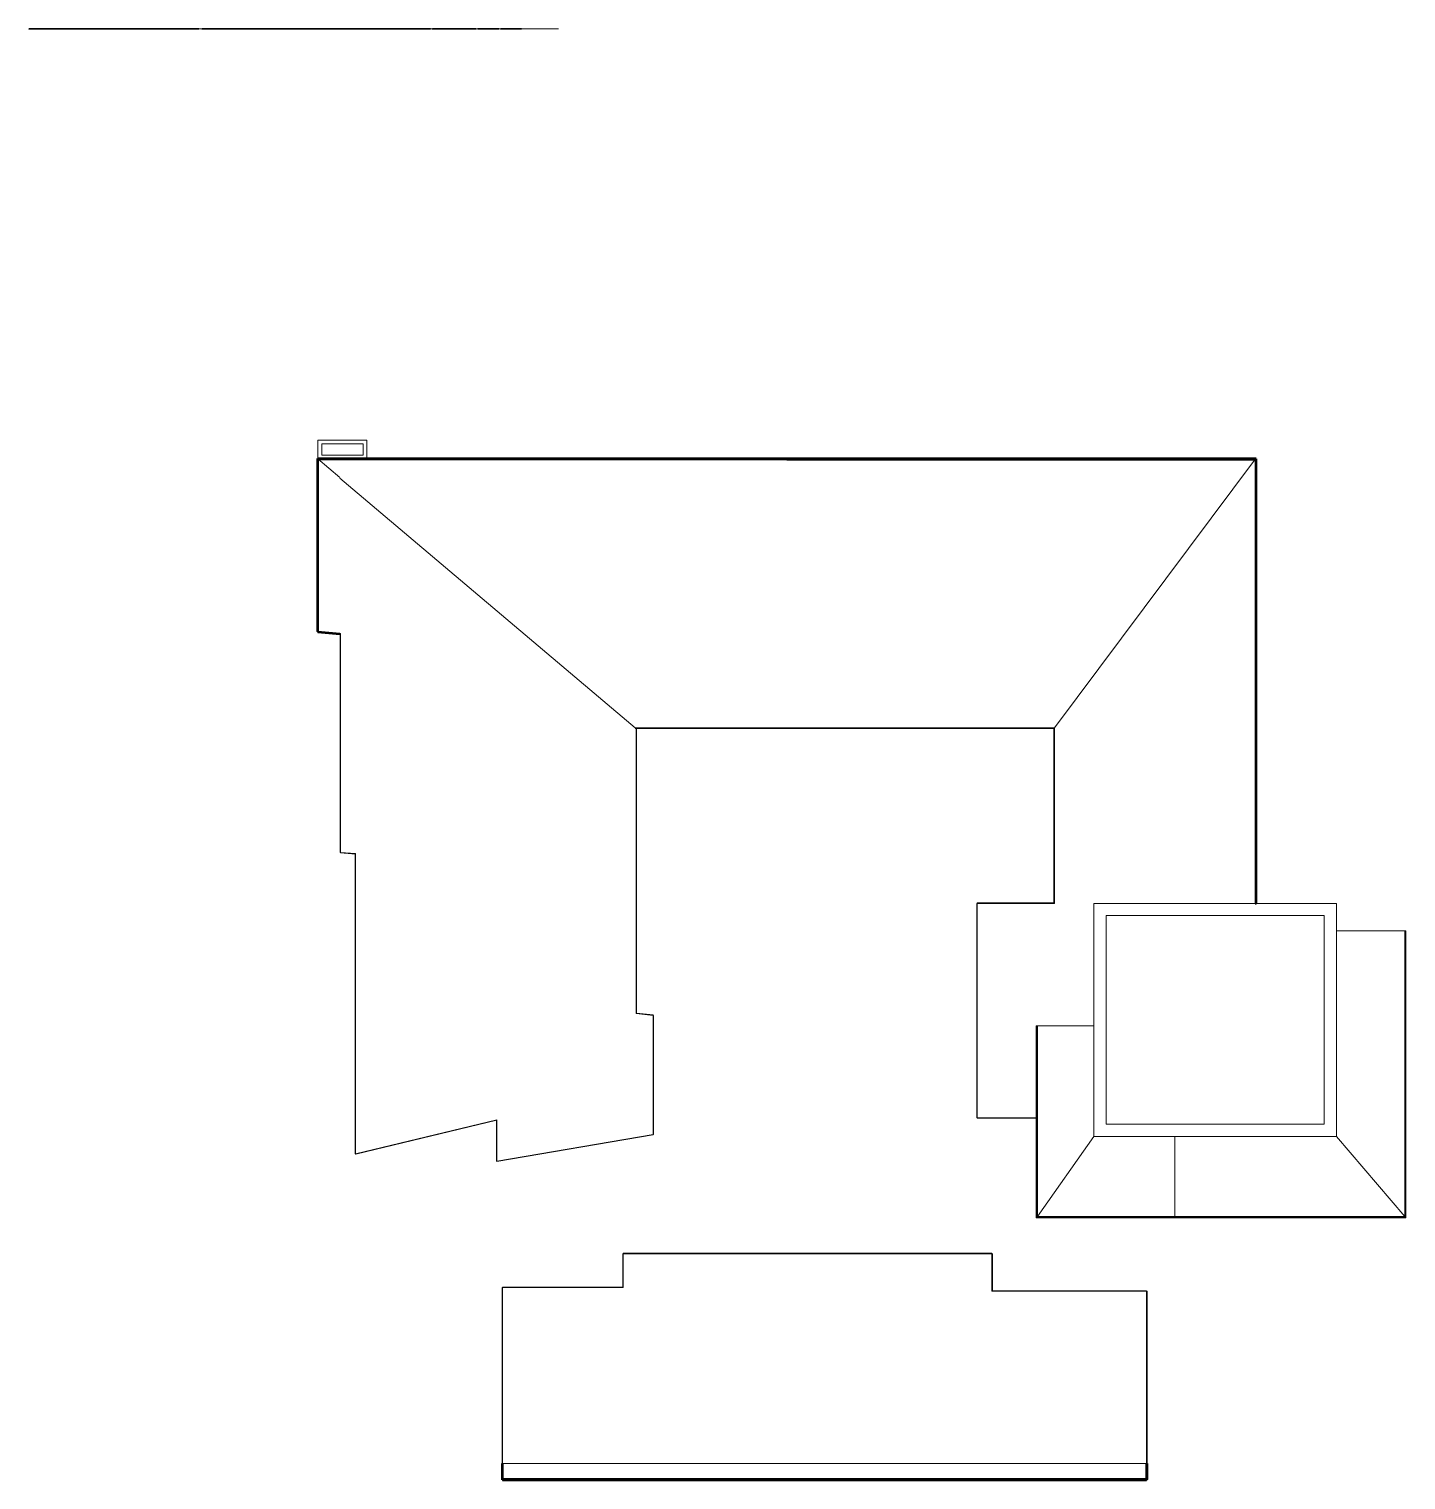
# Model space of a CAD drawing. Header units: inches. Extents: x -3048 to 2593, y -3508 to 2302.
# Drawn here: x 399 to 2593, y -3508 to -1196 of the extents above; entities that cross this region are included whole.
import ezdxf

# ---------------------------------------------------------------- set-up
doc = ezdxf.new("R2010")
doc.units = ezdxf.units.IN
doc.header["$MEASUREMENT"] = 0
for name, color, linetype, lineweight in [('A-CLNG', 13, 'Continuous', 30), ('A-DOOR', 31, 'Continuous', 30), ('A-FLOR', 140, 'Continuous', 30), ('A-GLAZ', 151, 'Continuous', 30), ('A-ROOF', 132, 'Continuous', 13), ('A-ROOF-MCUT', 132, 'Continuous', 50), ('A-ROOF-OTLN', 132, 'Continuous', 9), ('A-WALL', 113, 'Continuous', 13)]:
    doc.layers.add(name, color=color, linetype=linetype, lineweight=lineweight)

# ---------------------------------------------------------------- blocks, each defined once
blk = doc.blocks.new('Chimney - Chimney-126275-Level 3')
at = {"layer": 'A-WALL', "color": 8, "lineweight": 20}
for p, q in [((-784.2, -743), (-814.2, -743)), ((-814.2, -743), (-814.2, -821)), ((-808.2, -749), (-790.2, -749)), ((-808.2, -815), (-808.2, -749)), ((-790.2, -749), (-790.2, -815)), ((-784.2, -821), (-784.2, -743)), ((-814.2, -821), (-784.2, -821)), ((-790.2, -815), (-808.2, -815))]:
    blk.add_line(p, q, dxfattribs=at)

msp = doc.modelspace()

# ---------------------------------------------------------------- linework, layer by layer
at = {"layer": 'A-CLNG', "extrusion": (0, -1, 6.12323e-17), "elevation": 1195.9}
for points in [[(556.7, 42.3), (398.6, 42.3), (398.6, 45.3), (556.7, 45.3)], [(668.9, 42.3), (576.3, 42.3), (576.3, 45.3), (668.9, 45.3)]]:
    msp.add_lwpolyline(points, close=True, dxfattribs=at)
at = {"layer": 'A-DOOR', "extrusion": (0, -1, 6.12323e-17)}
msp.add_line((620.4, -1195.9, 55.3), (620.4, -1195.9, 134.5), dxfattribs=at)
at = {"layer": 'A-DOOR', "extrusion": (0, -1, 6.12323e-17), "elevation": 1195.9}
for points in [[(584.4, 134.5), (656.5, 134.5), (656.5, 55.3), (584.4, 55.3)], [(1055.4, 18.4), (1091.3, 18.4), (1091.3, -65.6), (1055.4, -65.6)]]:
    msp.add_lwpolyline(points, close=True, dxfattribs=at)
at = {"layer": 'A-DOOR', "extrusion": (0, -1, 6.12323e-17)}
for centre, radius in [((616.2, 92, 1195.9), 1.4), ((624.7, 92, 1195.9), 1.4), ((1087.3, -27.9, 1195.9), 1.51)]:
    msp.add_circle(centre, radius, dxfattribs=at)
at = {"layer": 'A-FLOR', "extrusion": (0, -1, 6.12323e-17)}
for p, q in [((706.4, -1195.9, 47.6), (688.5, -1195.9, 47.6)), ((724.5, -1195.9, 41), (705.6, -1195.9, 41)), ((705.6, -1195.9, 41), (705.6, -1195.9, 45.9)), ((705.6, -1195.9, 45.9), (706.4, -1195.9, 47)), ((706.4, -1195.9, 47), (706.4, -1195.9, 47.6)), ((742.5, -1195.9, 34.4), (723.5, -1195.9, 34.4)), ((723.5, -1195.9, 34.4), (723.5, -1195.9, 39.3)), ((723.5, -1195.9, 39.3), (724.5, -1195.9, 40.2)), ((724.5, -1195.9, 40.2), (724.5, -1195.9, 41)), ((760.4, -1195.9, 27.6), (741.4, -1195.9, 27.6)), ((741.4, -1195.9, 27.6), (741.4, -1195.9, 32.7)), ((741.4, -1195.9, 32.7), (742.5, -1195.9, 33.6)), ((742.5, -1195.9, 33.6), (742.5, -1195.9, 34.4)), ((778.5, -1195.9, 21), (759.5, -1195.9, 21)), ((759.5, -1195.9, 21), (759.5, -1195.9, 25.9)), ((759.5, -1195.9, 25.9), (760.4, -1195.9, 26.9)), ((760.4, -1195.9, 26.9), (760.4, -1195.9, 27.6)), ((796.4, -1195.9, 14.4), (777.5, -1195.9, 14.4)), ((777.5, -1195.9, 14.4), (777.5, -1195.9, 19.3)), ((777.5, -1195.9, 19.3), (778.5, -1195.9, 20.3)), ((778.5, -1195.9, 20.3), (778.5, -1195.9, 21)), ((814.6, -1195.9, 7.7), (795.4, -1195.9, 7.7)), ((795.4, -1195.9, 7.7), (795.4, -1195.9, 12.7)), ((795.4, -1195.9, 12.7), (796.4, -1195.9, 13.5)), ((796.4, -1195.9, 13.5), (796.4, -1195.9, 14.4)), ((868.5, -1195.9, 0.9), (813.5, -1195.9, 0.9)), ((813.5, -1195.9, 0.9), (813.5, -1195.9, 6)), ((813.5, -1195.9, 6), (814.6, -1195.9, 6.9)), ((814.6, -1195.9, 6.9), (814.6, -1195.9, 7.7)), ((886, -1195.9, -5.7), (867.5, -1195.9, -5.7)), ((867.5, -1195.9, -5.7), (867.5, -1195.9, -0.8)), ((867.5, -1195.9, -0.8), (868.5, -1195.9, 0.3)), ((868.5, -1195.9, 0.3), (868.5, -1195.9, 0.9)), ((904.6, -1195.9, -12.3), (885.6, -1195.9, -12.3)), ((885.6, -1195.9, -12.3), (885.6, -1195.9, -7.4)), ((885.6, -1195.9, -7.4), (886.5, -1195.9, -6.3)), ((886.5, -1195.9, -6.3), (886, -1195.9, -5.7)), ((922.5, -1195.9, -18.9), (903.5, -1195.9, -18.9)), ((903.5, -1195.9, -18.9), (903.5, -1195.9, -14)), ((903.5, -1195.9, -14), (904.6, -1195.9, -13.2)), ((904.6, -1195.9, -13.2), (904.6, -1195.9, -12.3)), ((940.4, -1195.9, -25.7), (921.5, -1195.9, -25.7)), ((921.5, -1195.9, -25.7), (921.5, -1195.9, -20.8)), ((921.5, -1195.9, -20.8), (922.5, -1195.9, -19.8)), ((922.5, -1195.9, -19.8), (922.5, -1195.9, -18.9)), ((939.6, -1195.9, -27.5), (940.4, -1195.9, -26.4)), ((958.6, -1195.9, -32.4), (939.6, -1195.9, -32.4)), ((939.6, -1195.9, -32.4), (939.6, -1195.9, -27.5)), ((940.4, -1195.9, -26.4), (940.4, -1195.9, -25.7)), ((976.5, -1195.9, -39), (957.5, -1195.9, -39)), ((957.5, -1195.9, -39), (957.5, -1195.9, -34.1)), ((957.5, -1195.9, -34.1), (958.6, -1195.9, -33)), ((958.6, -1195.9, -33), (958.6, -1195.9, -32.4)), ((994.6, -1195.9, -45.6), (975.4, -1195.9, -45.6)), ((975.4, -1195.9, -45.6), (975.4, -1195.9, -40.7)), ((975.4, -1195.9, -40.7), (976.5, -1195.9, -39.8)), ((976.5, -1195.9, -39.8), (976.5, -1195.9, -39)), ((1012.5, -1195.9, -52.4), (993.6, -1195.9, -52.4)), ((993.6, -1195.9, -52.4), (993.6, -1195.9, -47.5)), ((993.6, -1195.9, -47.5), (994.6, -1195.9, -46.4)), ((994.6, -1195.9, -46.4), (994.6, -1195.9, -45.6)), ((1030.5, -1195.9, -59), (1011.5, -1195.9, -59)), ((1011.5, -1195.9, -59), (1011.5, -1195.9, -54.1)), ((1011.5, -1195.9, -54.1), (1012.5, -1195.9, -53.1)), ((1012.5, -1195.9, -53.1), (1012.5, -1195.9, -52.4)), ((1029.6, -1195.9, -65.6), (1029.6, -1195.9, -60.7)), ((1029.6, -1195.9, -60.7), (1030.5, -1195.9, -59.7)), ((1030.5, -1195.9, -59.7), (1030.5, -1195.9, -59))]:
    msp.add_line(p, q, dxfattribs=at)
at = {"layer": 'A-FLOR', "extrusion": (0, -1, 6.12323e-17), "elevation": 1195.9}
msp.add_lwpolyline([(668.9, 51.3), (398.6, 51.3), (398.6, 54.3), (668.9, 54.3)], close=True, dxfattribs=at)
at = {"layer": 'A-GLAZ', "extrusion": (0, -1, 6.12323e-17), "elevation": 1195.9}
for points in [[(398.6, 131.9), (425.5, 131.9), (425.5, 93.3), (398.6, 93.3)], [(556.7, 131.9), (552.4, 131.9), (552.4, 93.3), (556.7, 93.3)]]:
    msp.add_lwpolyline(points, dxfattribs=at)
for points in [[(428.4, 93.3), (454.5, 93.3), (454.5, 131.9), (428.4, 131.9)], [(674.2, 164.3), (707.1, 164.3), (707.1, 181.8), (674.2, 181.8)], [(710.7, 164.3), (743.5, 164.3), (743.5, 181.8), (710.7, 181.8)], [(746.9, 164.3), (780, 164.3), (780, 181.8), (746.9, 181.8)], [(783.4, 164.3), (816.5, 164.3), (816.5, 181.8), (783.4, 181.8)], [(819.9, 164.3), (853, 164.3), (853, 181.8), (819.9, 181.8)], [(856.4, 164.3), (889.2, 164.3), (889.2, 181.8), (856.4, 181.8)], [(896.1, 224.3), (929.1, 224.3), (929.1, 241.8), (896.1, 241.8)], [(932.3, 224.3), (965.4, 224.3), (965.4, 241.8), (932.3, 241.8)], [(968.6, 224.3), (1001.7, 224.3), (1001.7, 241.8), (968.6, 241.8)], [(1005.1, 224.3), (1038.1, 224.3), (1038.1, 241.8), (1005.1, 241.8)], [(1041.3, 224.3), (1074.4, 224.3), (1074.4, 241.8), (1041.3, 241.8)], [(1077.6, 224.3), (1110.7, 224.3), (1110.7, 241.8), (1077.6, 241.8)], [(1113.9, 224.3), (1146.9, 224.3), (1146.9, 241.8), (1113.9, 241.8)], [(1150.1, 224.3), (1183.2, 224.3), (1183.2, 241.8), (1150.1, 241.8)]]:
    msp.add_lwpolyline(points, close=True, dxfattribs=at)
at = {"layer": 'A-ROOF', "extrusion": (0, -1, 6.12323e-17)}
for p, q in [((398.6, -1195.9, -65.6), (1242.4, -1195.9, -65.6)), ((398.6, -1195.9, 264.4), (709.1, -1195.9, 264.4)), ((670.8, -1195.9, 174.4), (398.6, -1195.9, 174.4)), ((398.6, -1195.9, 162.4), (637.1, -1195.9, 162.4)), ((670.8, -1195.9, 171.8), (556.7, -1195.9, 139.8)), ((556.7, -1195.9, 139.8), (556.7, -1195.9, 127.9)), ((556.7, -1195.9, 127.9), (670.8, -1195.9, 159.9)), ((655.2, -1195.9, 197), (742.7, -1195.9, 306.4)), ((655.2, -1195.9, 197), (892.7, -1195.9, 197)), ((892.7, -1195.9, 185), (655.2, -1195.9, 185)), ((655.2, -1195.9, 185), (655.2, -1195.9, 197)), ((670.8, -1195.9, 159.9), (670.8, -1195.9, 171.8)), ((742.7, -1195.9, 306.4), (862.8, -1195.9, 306.4)), ((742.9, -1195.9, 591.4), (742.7, -1195.9, 588.4)), ((1129.5, -1195.9, 567.5), (742.9, -1195.9, 591.4)), ((862.8, -1195.9, 257.1), (862.8, -1195.9, 366.4)), ((862.8, -1195.9, 366.4), (1129.2, -1195.9, 366.4)), ((1129.2, -1195.9, 366.4), (1216.7, -1195.9, 257.1)), ((1129.2, -1195.9, 564.5), (1129.5, -1195.9, 567.5))]:
    msp.add_line(p, q, dxfattribs=at)
at = {"layer": 'A-ROOF'}
for p, q in [((893.8, -1910.3), (859, -1880.8)), ((2352.9, -1880.8), (2032.4, -2309.3)), ((2352.9, -2588.9), (2352.9, -1880.8)), ((893.8, -1911.6), (1364.2, -2309.3)), ((859, -2155.7), (895, -2158.9)), ((895, -2158.9), (895, -2507.6)), ((1364.2, -2309.3), (2032.4, -2309.3)), ((1365.8, -2764.5), (1365.8, -2310.1)), ((2032.4, -2309.3), (2032.4, -2588.9)), ((895, -2507.6), (919, -2509.7)), ((919, -2509.7), (919, -2987.7)), ((2031.6, -2588.9), (1909.3, -2588.9)), ((1909.3, -2588.9), (1909.3, -2930.4)), ((2329.9, -2588.9), (2352.9, -2588.9)), ((2592.5, -2632.9), (2481.9, -2632.9)), ((2590.6, -2632.9), (2590.6, -3087.9)), ((1392.8, -2767.5), (1365.8, -2764.5)), ((1392.8, -2957), (1392.8, -2767.5)), ((2095.4, -2783.9), (2003.4, -2783.9)), ((2005.4, -2783.9), (2005.4, -3087.9)), ((919, -2987.7), (1144, -2933.7)), ((1144, -2934.5), (1144, -2999.5)), ((1909.3, -2930.4), (2003.4, -2930.4)), ((1144, -2999.5), (1392.8, -2957)), ((2095.4, -2960.4), (2005.4, -3087.9)), ((2224.4, -2960.4), (2224.4, -3087.9)), ((2481.9, -2960.4), (2590.6, -3087.9)), ((2005.4, -3087.9), (2590.6, -3087.9)), ((1932.9, -3147), (1345.3, -3147)), ((1345.3, -3147), (1345.3, -3200.2)), ((1932.9, -3206), (1932.9, -3147)), ((1345.3, -3201), (1153, -3201)), ((1153, -3201), (1153, -3481.3)), ((2179.1, -3206.7), (1932.9, -3206.7)), ((2179.1, -3481.3), (2179.1, -3206.7)), ((2179.1, -3481.3), (1153, -3481.3))]:
    msp.add_line(p, q, dxfattribs=at)
at = {"layer": 'A-ROOF', "extrusion": (0, -1, 6.12323e-17), "elevation": 1195.9}
msp.add_lwpolyline([(862.8, 245), (1216.7, 245), (1216.7, 257.1), (862.8, 257.1)], close=True, dxfattribs=at)
at = {"layer": 'A-ROOF-MCUT'}
for p, q in [((858.2, -1880.8), (858.2, -2155.7)), ((858.2, -1880.8), (2353.6, -1881.6)), ((859, -2155.7), (859, -1880.1)), ((2353.6, -1880.8), (859, -1880.1)), ((2353.6, -2588.9), (2353.6, -1880.8)), ((858.2, -2155.7), (859, -2155.7)), ((859, -2155.7), (858.9, -2156.4)), ((858.9, -2156.4), (893.8, -2159.5)), ((893.8, -2159.5), (893.8, -2158.7)), ((2352.9, -2588.9), (2353.6, -2588.9)), ((1153, -3481.3), (1152.3, -3481.3)), ((1152.3, -3481.3), (1152.3, -3506.8)), ((1153, -3507.5), (1153, -3481.3)), ((2179.9, -3481.3), (2179.1, -3481.3)), ((2179.1, -3481.3), (2179.1, -3507.5)), ((2179.9, -3506.8), (2179.9, -3481.3)), ((2179.9, -3506.8), (1152.3, -3506.8)), ((1153, -3507.5), (2179.1, -3507.5))]:
    msp.add_line(p, q, dxfattribs=at)
at = {"layer": 'A-ROOF-OTLN'}
for p, q in [((893.8, -2159.5), (894.9, -2159.6)), ((894.2, -2159.5), (894.2, -2507.6)), ((895, -2158.9), (894.9, -2159.6)), ((1364.2, -2310.1), (2032.4, -2310.1)), ((1366.5, -2764.5), (1366.5, -2310.1)), ((2031.6, -2309.3), (2031.6, -2588.9)), ((895, -2507.6), (894.2, -2507.6)), ((894.9, -2508.4), (895, -2507.6)), ((894.9, -2508.4), (918.9, -2510.5)), ((918.2, -2510.4), (918.2, -2987.7)), ((919, -2509.7), (918.9, -2510.5)), ((1908.6, -2588.9), (2032.4, -2588.9)), ((1908.6, -2588.9), (1908.6, -2930.4)), ((2031.6, -2588.2), (1909.3, -2588.2)), ((1909.3, -2931.2), (1909.3, -2588.2)), ((2591.4, -2632.9), (2591.4, -3088.6)), ((2592.5, -3089.8), (2592.5, -2632.9)), ((1365.8, -2764.5), (1365.9, -2763.7)), ((1366.5, -2764.5), (1365.8, -2764.5)), ((1392.9, -2766.7), (1366.5, -2763.8)), ((1392.9, -2766.7), (1392.8, -2767.5)), ((1392.8, -2767.5), (1393.5, -2767.5)), ((1393.5, -2957), (1393.5, -2767.5)), ((2003.4, -3089.8), (2003.4, -2783.9)), ((2004.6, -2783.9), (2004.6, -3088.6)), ((919.2, -2988.4), (1144.2, -2934.4)), ((1143.3, -2934.6), (1143.3, -2999.5)), ((1144, -2933.7), (1144.2, -2934.4)), ((1909.3, -2930.4), (1908.6, -2930.4)), ((1909.3, -2931.2), (2003.4, -2931.2)), ((1144.1, -3000.3), (1392.9, -2957.7)), ((1392.8, -2957), (1392.9, -2957.7)), ((1393.5, -2957), (1392.8, -2957)), ((919, -2987.7), (918.2, -2987.7)), ((919.2, -2988.4), (919, -2987.7)), ((1144, -2999.5), (1143.3, -2999.5)), ((1144.1, -3000.3), (1144, -2999.5)), ((2592.5, -3089.8), (2003.4, -3089.8)), ((2004.6, -3088.6), (2591.4, -3088.6)), ((1344.6, -3147), (1344.6, -3200.2)), ((1344.6, -3147), (1933.6, -3147)), ((1345.3, -3201), (1345.3, -3146.2)), ((1932.9, -3146.2), (1345.3, -3146.2)), ((1932.9, -3146.2), (1932.9, -3206.7)), ((1933.6, -3206), (1933.6, -3147)), ((1152.3, -3201), (1152.3, -3481.3)), ((1152.3, -3201), (1153, -3201)), ((1153, -3201), (1153, -3200.2)), ((1345.3, -3200.2), (1153, -3200.2)), ((2179.1, -3206), (1932.9, -3206)), ((2179.1, -3206), (2179.1, -3206.7)), ((2179.1, -3206.7), (2179.9, -3206.7)), ((2179.9, -3481.3), (2179.9, -3206.7))]:
    msp.add_line(p, q, dxfattribs=at)
at = {"layer": 'A-WALL', "extrusion": (0, -1, 6.12323e-17)}
for p, q in [((556.7, -1195.9, 127.9), (556.7, -1195.9, 54.3)), ((668.9, -1195.9, -65.6), (668.9, -1195.9, 54.3)), ((670.8, -1195.9, 185), (670.8, -1195.9, 55.3)), ((670.8, -1195.9, 55.3), (688.5, -1195.9, 55.3)), ((670.8, -1195.9, 161.1), (892.7, -1195.9, 161.1)), ((688.5, -1195.9, 55.3), (688.5, -1195.9, -65.6)), ((742.7, -1195.9, 306.4), (742.7, -1195.9, 588.4)), ((742.7, -1195.9, 588.4), (1129.2, -1195.9, 564.5)), ((892.7, -1195.9, 161.1), (892.7, -1195.9, 245)), ((892.7, -1195.9, 221.1), (1186.6, -1195.9, 221.1)), ((1109.8, -1195.9, 54.3), (1030.5, -1195.9, 54.3)), ((1030.5, -1195.9, 54.3), (1030.5, -1195.9, -65.6)), ((1109.8, -1195.9, -65.6), (1109.8, -1195.9, 54.3)), ((1186.6, -1195.9, 54.3), (1129.2, -1195.9, 54.3)), ((1129.2, -1195.9, 54.3), (1129.2, -1195.9, -65.6)), ((1129.2, -1195.9, 564.5), (1129.2, -1195.9, 366.4)), ((1186.6, -1195.9, 245), (1186.6, -1195.9, 54.3))]:
    msp.add_line(p, q, dxfattribs=at)
at = {"layer": 'A-WALL'}
for p, q in [((2095.4, -2588.9), (2095.4, -2960.4)), ((2481.9, -2588.9), (2095.4, -2588.9)), ((2481.9, -2588.9), (2481.9, -2960.4)), ((2114.9, -2608.4), (2462.4, -2608.4)), ((2114.9, -2940.9), (2114.9, -2608.4)), ((2462.4, -2608.4), (2462.4, -2940.9)), ((2462.4, -2940.9), (2114.9, -2940.9)), ((2095.4, -2960.4), (2114.9, -2960.4)), ((2481.9, -2960.4), (2095.4, -2960.4))]:
    msp.add_line(p, q, dxfattribs=at)
at = {"layer": 'A-WALL', "extrusion": (0, -1, 6.12323e-17), "elevation": 1195.9}
for points in [[(398.6, 134.9), (457.5, 134.9), (457.5, 90.3), (398.6, 90.3)], [(556.7, 134.9), (549.4, 134.9), (549.4, 90.3), (556.7, 90.3)]]:
    msp.add_lwpolyline(points, dxfattribs=at)
msp.add_lwpolyline([(556.7, -65.6), (576.3, -65.6), (576.3, 51.3), (556.7, 51.3)], close=True, dxfattribs=at)

# ---------------------------------------------------------------- block references
at = {"layer": 'A-WALL', "rotation": 270}
msp.add_blockref('Chimney - Chimney-126275-Level 3', (1680, -2665), dxfattribs=at)

doc.saveas('drawing.dxf')
